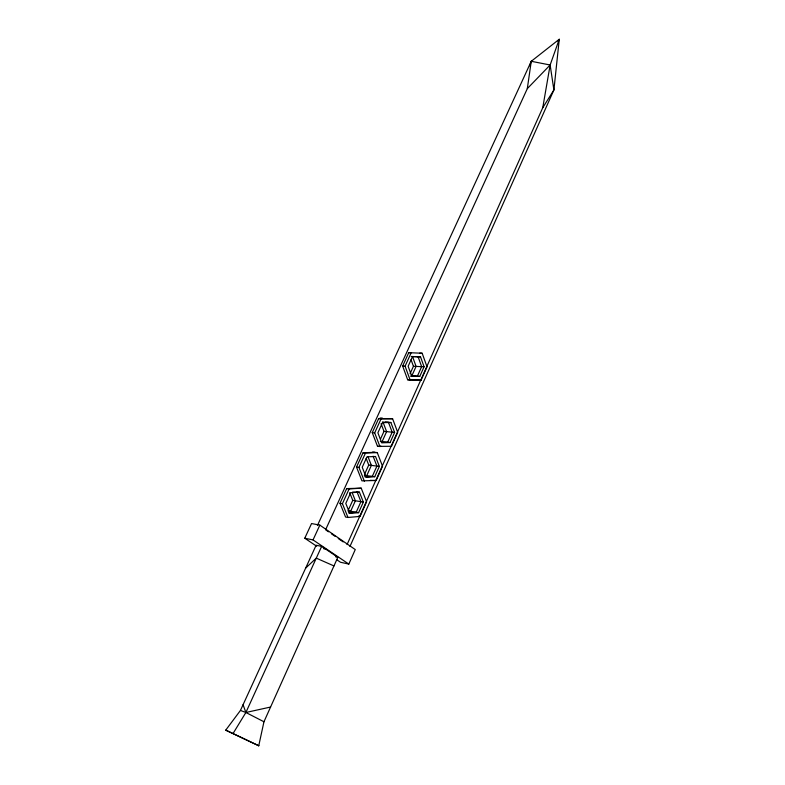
<?xml version="1.0" encoding="UTF-8"?>
<svg xmlns="http://www.w3.org/2000/svg" width="785" height="785" viewBox="0 0 785 785"><rect width="100%" height="100%" fill="white"/><g stroke="black" fill="none" stroke-linecap="round" stroke-linejoin="round"><path stroke-width="1.18" d="M328.513 531.798L325.589 529.777L527.314 88.626L531.259 61.289L559.273 39.25L553.906 89.951L349.953 546.468M347.058 544.584L542.759 107.712L550.138 64.998L559.273 39.25L558.096 41.389M258.746 745.75L263.956 721.768L337.835 557.291L321.644 546.38L316.129 545.232L240.455 710.435L225.727 730.148L258.746 745.75L225.727 730.148M529.738 65.812L531.259 61.289L550.138 64.998L553.906 89.951L542.759 107.712M336.549 559.587L340.523 562.266L348.815 564.072L355.262 549.569L319.838 525.116L311.557 523.546L304.766 538.225L316.679 546.242M360.089 516.402L366.615 501.831L361.218 488.172L346.695 488.584L339.993 503.273L345.557 517.03L347.981 517.462L360.089 516.402L358.47 516.118M374.847 452.317L363.053 452.759L356.518 467.095L361.934 480.852L376.172 480.489L382.54 466.27L377.281 452.611L372.63 452.052M421.103 380.166L427.05 366.88L422.163 353.24L408.75 352.671L402.646 366.046L407.67 379.783L421.103 380.166L407.67 379.783M359.422 492.146L350.64 492.745L345.783 503.42L349.806 513.419L358.598 512.674L363.357 502.076L359.422 492.146L352.602 492.067M374.72 476.77L379.361 466.418L375.524 456.487L366.958 456.841L362.228 467.261L366.144 477.26L374.72 476.77L364.976 475.406M390.871 422.516L382.511 422.624L377.889 432.81L381.706 442.809L390.076 442.554L394.62 432.447L390.871 422.516L385.101 421.977M420.524 356.861L412.517 356.557L408.131 366.261L411.772 376.241L419.759 376.437L424.086 366.781L420.524 356.861L411.252 356.488M382.089 441.67L386.622 431.632L382.874 421.771M349.688 492.686L352.75 500.349L348 510.849L358.598 512.674M364.564 474.258L368.744 465.034L366.183 458.46M380.45 439.158L383.983 431.367L381.068 423.704M410.064 373.738L413.44 366.291L411.065 359.736M321.644 546.38L245.882 712.495L233.253 733.18M347.981 517.462L342.417 503.676L349.129 488.957L361.218 488.172M364.368 481.205L358.941 467.418L365.486 453.053L377.281 452.611M379.969 446.655L374.68 432.878L381.078 418.847L392.588 418.729L397.72 432.378L391.489 446.282L377.536 446.38L372.247 432.623L378.645 418.621L392.588 418.729M410.113 379.93L405.08 366.163L411.183 352.759L408.75 352.671M304.766 538.225L313.038 539.913L319.838 525.116M317.415 525.518L531.259 61.289M527.314 88.626L550.138 64.998M305.65 568.095L316.286 558.135L333.949 565.936M270.58 707.04L245.882 712.495L240.455 710.435M348.432 511.486L350.63 511.3L355.389 500.781L352.328 493.098M348.481 512.909L356.174 512.262L360.933 501.684L356.989 491.773M370.196 480.351L376.172 480.489M364.937 476.838L372.286 476.426L376.928 466.104L373.091 456.193M364.289 475.788L366.742 475.651L371.384 465.377L367.969 456.605M377.536 446.38L380.99 446.263M381.667 442.465L387.643 442.289L392.176 432.201L388.438 422.291L382.462 422.369M379.989 418.052L382.285 418.022M410.476 376.143L417.316 376.309L421.653 366.664L418.091 356.773M419.73 353.152L422.163 353.24M413.44 366.291L424.086 366.781M402.646 366.046L405.08 366.163M419.759 376.437L411.752 376.005L416.089 366.409L412.517 356.557M378.645 418.621L381.078 418.847M383.983 431.367L394.62 432.447M372.247 432.623L374.68 432.878M380.323 441.484L390.076 442.554M363.053 452.759L365.486 453.053M368.744 465.034L379.361 466.418M356.518 467.095L358.941 467.418M346.695 488.584L349.129 488.957M352.75 500.349L363.357 502.076M339.993 503.273L342.417 503.676M323.528 548.666L325.736 549.127M335.617 556.82L337.835 557.291M263.956 721.768L245.882 712.495L243.065 704.724M313.038 539.913L348.815 564.072M331.437 533.81L335.342 536.508M338.266 538.53L343.153 541.895"/></g></svg>
